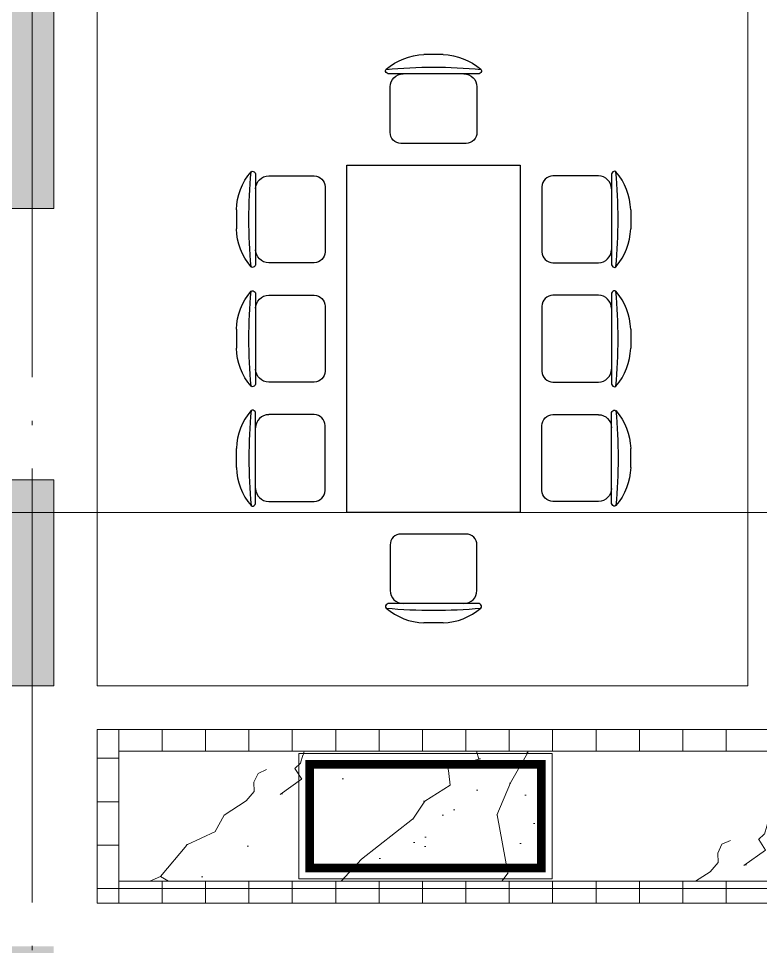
# Model space of a CAD drawing. Extents: x 1117549 to 1295333, y -232649 to -190649.
# Drawn here: x 1180737 to 1184157, y -212667 to -208392 of the extents above; entities that cross this region are included whole.
import ezdxf

# ---------------------------------------------------------------- set-up
doc = ezdxf.new("R2010")
doc.units = 0
doc.header["$LTSCALE"] = 1000
doc.header["$MEASUREMENT"] = 0
doc.linetypes.add('DOTE', pattern=[2.42, 2, -0.2, 0.02, -0.2])
for name, color, linetype, lineweight in [('A-c', 30, 'CONTINUOUS', 0), ('dote', 252, 'DOTE', 0), ('PUB_HATCH', 8, 'CONTINUOUS', 0), ('PUB_TEXT', 41, 'CONTINUOUS', 0), ('铺地', 147, 'CONTINUOUS', 0)]:
    doc.layers.add(name, color=color, linetype=linetype, lineweight=lineweight)
doc.layers.add('A-Furniture', color=252, linetype='CONTINUOUS')
doc.layers.add('图层1', color=6, linetype='CONTINUOUS')

# ---------------------------------------------------------------- blocks, each defined once
blk = doc.blocks.new('dfgdghdhf')
at = {"layer": 'A-Furniture'}
for points in [[(1171504.9, -208557.8), (1171593, -208557.8)], [(1171344.5, -208646.7), (1171753.4, -208646.7)], [(1170728.9, -209112.3), (1170728.9, -209521.2)], [(1172368.9, -209112.3), (1172368.9, -209521.2)], [(1170640, -209272.7), (1170640, -209360.8)], [(1172457.8, -209272.7), (1172457.8, -209360.8)], [(1170728.9, -209662.3), (1170728.9, -210071.2)], [(1172368.9, -209662.3), (1172368.9, -210071.2)], [(1170640, -209822.7), (1170640, -209910.8)], [(1172457.8, -209822.7), (1172457.8, -209910.8)], [(1170728.9, -210621.2), (1170728.9, -210212.3)], [(1172368.9, -210621.2), (1172368.9, -210212.3)], [(1170640, -210460.8), (1170640, -210372.7)], [(1172457.8, -210460.8), (1172457.8, -210372.7)], [(1171344.5, -211086.7), (1171753.4, -211086.7)], [(1171504.9, -211175.6), (1171593, -211175.6)]]:
    blk.add_lwpolyline(points, dxfattribs=at)
for points in [[(1171348.9, -208706.7), (1171348.9, -208916.7, 0.414214), (1171398.9, -208966.7), (1171698.9, -208966.7, 0.414214), (1171748.9, -208916.7), (1171748.9, -208706.7)], [(1170788.9, -209116.7), (1170998.9, -209116.7, -0.414214), (1171048.9, -209166.7), (1171048.9, -209466.7, -0.414214), (1170998.9, -209516.7), (1170788.9, -209516.7)], [(1172308.9, -209116.7), (1172098.9, -209116.7, 0.414214), (1172048.9, -209166.7), (1172048.9, -209466.7, 0.414214), (1172098.9, -209516.7), (1172308.9, -209516.7)], [(1170788.9, -209666.7), (1170998.9, -209666.7, -0.414214), (1171048.9, -209716.7), (1171048.9, -210016.7, -0.414214), (1170998.9, -210066.7), (1170788.9, -210066.7)], [(1172308.9, -209666.7), (1172098.9, -209666.7, 0.414214), (1172048.9, -209716.7), (1172048.9, -210016.7, 0.414214), (1172098.9, -210066.7), (1172308.9, -210066.7)], [(1170788.9, -210616.7), (1170998.9, -210616.7, 0.414214), (1171048.9, -210566.7), (1171048.9, -210266.7, 0.414214), (1170998.9, -210216.7), (1170788.9, -210216.7)], [(1172308.9, -210616.7), (1172098.9, -210616.7, -0.414214), (1172048.9, -210566.7), (1172048.9, -210266.7, -0.414214), (1172098.9, -210216.7), (1172308.9, -210216.7)], [(1171348.9, -211026.7), (1171348.9, -210816.7, -0.414214), (1171398.9, -210766.7), (1171698.9, -210766.7, -0.414214), (1171748.9, -210816.7), (1171748.9, -211026.7)]]:
    blk.add_lwpolyline(points, format="xyb", dxfattribs=at)
blk.add_lwpolyline([(1171948.9, -210666.7), (1171948.9, -209066.7), (1171148.9, -209066.7), (1171148.9, -210666.7)], close=True, dxfattribs=at)
for centre, major_axis, start_param, end_param in [((1171513.5, -208838.2), (-198.4, -198.4), 3.957798, 4.637803), ((1171584.4, -208838.2), (-198.4, -198.4), 3.216179, 3.896183), ((1171548.9, -211027), (-1705, -1705), 3.836274, 4.017708), ((1171336.3, -208632.4), (-6.29, -6.29), 4.637803, 5.893453), ((1171344.5, -208628.9), (-12.6, -12.6), -0.389732, 0.785398), ((1171408.9, -208706.7), (-42.4, -42.4), 3.926991, 5.497787), ((1171688.9, -208706.7), (-42.4, 42.4), 3.926991, 5.497787), ((1171753.4, -208628.9), (-12.6, 12.6), 2.356194, 3.531325), ((1171761.6, -208632.4), (-6.29, 6.29), 3.531325, 4.786975), ((1172308.9, -209176.7), (-42.4, 42.4), 3.926991, 5.497787), ((1172386.7, -209112.3), (-12.6, 12.6), -0.389732, 0.785398), ((1172383.3, -209104.1), (-6.29, 6.29), 4.637803, 5.893453), ((1172177.4, -209281.3), (-198.4, 198.4), 3.957798, 4.637803), ((1169988.6, -209316.7), (-1705, 1705), 3.836274, 4.017708), ((1172177.4, -209352.1), (-198.4, 198.4), 3.216179, 3.896183), ((1172308.9, -209456.7), (42.4, 42.4), 3.926991, 5.497787), ((1172386.7, -209521.2), (12.6, 12.6), 2.356194, 3.531325), ((1172383.3, -209529.4), (6.29, 6.29), 3.531325, 4.786975), ((1172386.7, -209662.3), (-12.6, 12.6), -0.389732, 0.785398), ((1172383.3, -209654.1), (-6.29, 6.29), 4.637803, 5.893453), ((1172308.9, -209726.7), (-42.4, 42.4), 3.926991, 5.497787), ((1172177.4, -209831.3), (-198.4, 198.4), 3.957798, 4.637803), ((1169988.6, -209866.7), (-1705, 1705), 3.836274, 4.017708), ((1172177.4, -209902.1), (-198.4, 198.4), 3.216179, 3.896183), ((1172308.9, -210006.7), (42.4, 42.4), 3.926991, 5.497787), ((1172386.7, -210071.2), (12.6, 12.6), 2.356194, 3.531325), ((1172383.3, -210079.4), (6.29, 6.29), 3.531325, 4.786975), ((1170920.4, -210381.3), (198.4, -198.4), 3.216179, 3.896183), ((1173109.2, -210416.7), (1705, -1705), 3.836274, 4.017708), ((1170714.6, -210204.1), (-6.29, -6.29), 3.531325, 4.786975), ((1170711.2, -210212.3), (-12.6, -12.6), 2.356194, 3.531325), ((1170788.9, -210276.7), (-42.4, -42.4), 3.926991, 5.497787), ((1170920.4, -210452.1), (198.4, -198.4), 3.957798, 4.637803), ((1170788.9, -210556.7), (42.4, -42.4), 3.926991, 5.497787), ((1170711.2, -210621.2), (12.6, -12.6), -0.389732, 0.785398), ((1170714.6, -210629.4), (6.29, -6.29), 4.637803, 5.893453)]:
    blk.add_ellipse(centre, major_axis=major_axis, ratio=1, start_param=start_param, end_param=end_param, dxfattribs=at)
at = {"layer": 'A-Furniture', "extrusion": (0, 0, -1)}
for centre, major_axis, start_param, end_param in [((1170920.4, -209281.3), (198.4, 198.4), 3.957798, 4.637803), ((1173109.2, -209316.7), (1705, 1705), 3.836274, 4.017708), ((1170714.6, -209104.1), (6.29, 6.29), 4.637803, 5.893453), ((1170711.2, -209112.3), (12.6, 12.6), -0.389732, 0.785398), ((1170788.9, -209176.7), (42.4, 42.4), 3.926991, 5.497787), ((1170920.4, -209352.1), (198.4, 198.4), 3.216179, 3.896183), ((1170788.9, -209456.7), (-42.4, 42.4), 3.926991, 5.497787), ((1170714.6, -209529.4), (-6.29, 6.29), 3.531325, 4.786975), ((1170711.2, -209521.2), (-12.6, 12.6), 2.356194, 3.531325), ((1170714.6, -209654.1), (6.29, 6.29), 4.637803, 5.893453), ((1170711.2, -209662.3), (12.6, 12.6), -0.389732, 0.785398), ((1170920.4, -209831.3), (198.4, 198.4), 3.957798, 4.637803), ((1173109.2, -209866.7), (1705, 1705), 3.836274, 4.017708), ((1170788.9, -209726.7), (42.4, 42.4), 3.926991, 5.497787), ((1170920.4, -209902.1), (198.4, 198.4), 3.216179, 3.896183), ((1170788.9, -210006.7), (-42.4, 42.4), 3.926991, 5.497787), ((1170711.2, -210071.2), (-12.6, 12.6), 2.356194, 3.531325), ((1170714.6, -210079.4), (-6.29, 6.29), 3.531325, 4.786975), ((1172386.7, -210212.3), (12.6, -12.6), 2.356194, 3.531325), ((1172383.3, -210204.1), (6.29, -6.29), 3.531325, 4.786975), ((1169988.6, -210416.7), (-1705, -1705), 3.836274, 4.017708), ((1172177.4, -210381.3), (-198.4, -198.4), 3.216179, 3.896183), ((1172308.9, -210276.7), (42.4, -42.4), 3.926991, 5.497787), ((1172177.4, -210452.1), (-198.4, -198.4), 3.957798, 4.637803), ((1172308.9, -210556.7), (-42.4, -42.4), 3.926991, 5.497787), ((1172386.7, -210621.2), (-12.6, -12.6), -0.389732, 0.785398), ((1172383.3, -210629.4), (-6.29, -6.29), 4.637803, 5.893453), ((1171408.9, -211026.7), (-42.4, 42.4), 3.926991, 5.497787), ((1171688.9, -211026.7), (-42.4, -42.4), 3.926991, 5.497787), ((1171336.3, -211101.1), (-6.29, 6.29), 4.637803, 5.893453), ((1171344.5, -211104.5), (-12.6, 12.6), -0.389732, 0.785398), ((1171753.4, -211104.5), (-12.6, -12.6), 2.356194, 3.531325), ((1171761.6, -211101.1), (-6.29, -6.29), 3.531325, 4.786975), ((1171513.5, -210895.2), (-198.4, 198.4), 3.957798, 4.637803), ((1171548.9, -208706.4), (-1705, 1705), 3.836274, 4.017708), ((1171584.4, -210895.2), (-198.4, 198.4), 3.216179, 3.896183)]:
    blk.add_ellipse(centre, major_axis=major_axis, ratio=1, start_param=start_param, end_param=end_param, dxfattribs=at)
blk = doc.blocks.new('dsdgd')
at = {"layer": 'PUB_HATCH'}
h = blk.add_hatch(color=256, dxfattribs=at)
h.paths.add_polyline_path([(1180899.5, -214316.7), (1180699.5, -214316.7), (1180699.5, -212666.7), (1180899.5, -212666.7)])
h.paths.add_polyline_path([(1186399.5, -212666.7), (1185499.5, -212666.7), (1185499.5, -214316.7), (1185699.5, -214316.7), (1185699.5, -212866.7), (1186399.5, -212866.7)])
h.paths.add_polyline_path([(1186399.5, -211466.7), (1184299.5, -211466.7), (1184299.5, -210566.7), (1184499.5, -210566.7), (1184499.5, -211266.7), (1186399.5, -211266.7)])
h.paths.add_polyline_path([(1188849.5, -210566.7), (1189599.5, -210566.7), (1189599.5, -212866.7), (1188849.5, -212866.7), (1188849.5, -212666.7), (1189399.5, -212666.7), (1189399.5, -210766.7), (1188849.5, -210766.7)])
h.paths.add_polyline_path([(1188949.5, -217966.7), (1189599.5, -217966.7), (1189599.5, -216316.7), (1189399.5, -216316.7), (1189399.5, -217766.7), (1188949.5, -217766.7)])
h.paths.add_polyline_path([(1185499.5, -217766.7), (1185174.5, -217766.7), (1185174.5, -217966.7), (1185499.5, -217966.7), (1185499.5, -219016.7), (1185174.5, -219016.7), (1185174.5, -219216.7), (1185699.5, -219216.7), (1185699.5, -217266.7), (1186899.5, -217266.7), (1186899.5, -217966.7), (1187099.5, -217966.7), (1187099.5, -217066.7), (1185499.5, -217066.7)])
h.paths.add_polyline_path([(1180899.5, -217766.7), (1181224.4, -217766.7), (1181224.4, -217966.7), (1180899.5, -217966.7), (1180899.5, -219016.7), (1181224.4, -219016.7), (1181224.4, -219216.7), (1180699.5, -219216.7), (1180699.5, -217066.7), (1180899.5, -217066.7)])
h.paths.add_polyline_path([(1180899.5, -210516.7), (1180899.5, -211466.7), (1180374.5, -211466.7), (1180374.5, -211266.7), (1180699.5, -211266.7), (1180699.5, -210516.7)])
h.paths.add_polyline_path([(1178999.5, -201116.7), (1177799.5, -201116.7), (1177799.5, -201316.7), (1178999.5, -201316.7)])
h.paths.add_polyline_path([(1179049.5, -203316.7), (1178399.5, -203316.7), (1178399.5, -203966.6), (1178599.5, -203966.6), (1178599.5, -203516.7), (1179049.5, -203516.7)])
h.paths.add_polyline_path([(1179074.5, -209266.7), (1179074.5, -209066.7), (1178599.5, -209066.7), (1178599.5, -206966.7), (1180699.5, -206966.7), (1180699.5, -209066.7), (1180174.5, -209066.7), (1180174.5, -209266.7), (1180899.5, -209266.7), (1180899.5, -206766.7), (1178399.5, -206766.7), (1178399.5, -209266.7)])
h.paths.add_polyline_path([(1184299.5, -206166.6), (1184499.5, -206166.6), (1184499.5, -205716.7), (1184949.5, -205716.7), (1184949.5, -205516.7), (1184299.5, -205516.7), (1183849.5, -205516.7), (1183849.5, -205716.7), (1184299.5, -205716.7)])
h.paths.add_polyline_path([(1188949.5, -206966.7), (1189599.5, -206966.7), (1189599.5, -208066.6), (1189399.5, -208066.6), (1189399.5, -207166.7), (1188949.5, -207166.7)])
h.paths.add_polyline_path([(1187049.5, -205516.7), (1187699.5, -205516.7), (1187699.5, -207166.7), (1187499.5, -207166.7), (1187499.5, -205716.7), (1187049.5, -205716.7)])
h.paths.add_polyline_path([(1181799.5, -205716.7), (1180699.5, -205716.7), (1180699.5, -205066.8), (1180899.5, -205066.8), (1180899.5, -205516.7), (1181799.5, -205516.7)])
h.paths.add_polyline_path([(1180249.5, -203316.7), (1180899.5, -203316.7), (1180899.5, -203966.6), (1180699.5, -203966.6), (1180699.5, -203516.7), (1180249.5, -203516.7)])
h.paths.add_polyline_path([(1180249.5, -201116.7), (1180899.5, -201116.7), (1180899.5, -201766.6), (1180699.5, -201766.6), (1180699.5, -201316.7), (1180249.5, -201316.7)])
h.paths.add_polyline_path([(1173299.5, -214316.7), (1173499.5, -214316.7), (1173499.5, -212666.7), (1173299.5, -212666.7)])
h.paths.add_polyline_path([(1167799.5, -212666.7), (1168699.5, -212666.7), (1168699.5, -214316.7), (1168499.5, -214316.7), (1168499.5, -212866.7), (1167799.5, -212866.7)])
h.paths.add_polyline_path([(1167799.5, -211466.7), (1169899.5, -211466.7), (1169899.5, -210566.7), (1169699.5, -210566.7), (1169699.5, -211266.7), (1167799.5, -211266.7)])
h.paths.add_polyline_path([(1165349.5, -210566.7), (1164599.5, -210566.7), (1164599.5, -212866.7), (1165349.5, -212866.7), (1165349.5, -212666.7), (1164799.5, -212666.7), (1164799.5, -210766.7), (1165349.5, -210766.7)])
h.paths.add_polyline_path([(1165249.5, -217966.7), (1164599.5, -217966.7), (1164599.5, -216316.7), (1164799.5, -216316.7), (1164799.5, -217766.7), (1165249.5, -217766.7)])
h.paths.add_polyline_path([(1168699.5, -217766.7), (1169024.4, -217766.7), (1169024.4, -217966.7), (1168699.5, -217966.7), (1168699.5, -219016.7), (1169024.4, -219016.7), (1169024.4, -219216.7), (1168499.5, -219216.7), (1168499.5, -217266.7), (1167299.5, -217266.7), (1167299.5, -217966.7), (1167099.5, -217966.7), (1167099.5, -217066.7), (1168699.5, -217066.7)])
h.paths.add_polyline_path([(1173299.5, -217766.7), (1172974.5, -217766.7), (1172974.5, -217966.7), (1173299.5, -217966.7), (1173299.5, -219016.7), (1172974.5, -219016.7), (1172974.5, -219216.7), (1173499.5, -219216.7), (1173499.5, -217066.7), (1173299.5, -217066.7)])
h.paths.add_polyline_path([(1177899.5, -218316.7), (1177899.5, -219216.7), (1177699.5, -219216.7), (1177699.5, -218516.7), (1176499.5, -218516.7), (1176499.5, -219216.7), (1176299.5, -219216.7), (1176299.5, -218316.7), (1176999.5, -218316.7), (1176999.5, -217066.7), (1177199.5, -217066.7), (1177199.5, -218316.7)])
h.paths.add_polyline_path([(1177199.5, -211666.7), (1177199.5, -213116.7), (1176999.5, -213116.7), (1176999.5, -211666.7), (1175299.5, -211666.7), (1175299.5, -210516.7), (1175499.5, -210516.7), (1175499.5, -211466.7), (1178699.5, -211466.7), (1178699.5, -210516.7), (1178899.5, -210516.7), (1178899.5, -211666.7)])
h.paths.add_polyline_path([(1173299.5, -210516.7), (1173299.5, -211466.7), (1173824.4, -211466.7), (1173824.4, -211266.7), (1173499.5, -211266.7), (1173499.5, -210516.7)])
h.paths.add_polyline_path([(1175199.5, -201116.7), (1176399.5, -201116.7), (1176399.5, -201316.7), (1175199.5, -201316.7)])
h.paths.add_polyline_path([(1175149.5, -203316.7), (1175799.5, -203316.7), (1175799.5, -203966.6), (1175599.5, -203966.6), (1175599.5, -203516.7), (1175149.5, -203516.7)])
h.paths.add_polyline_path([(1175124.5, -209266.7), (1175124.5, -209066.7), (1175599.5, -209066.7), (1175599.5, -206966.7), (1173499.5, -206966.7), (1173499.5, -209066.7), (1174024.5, -209066.7), (1174024.5, -209266.7), (1173299.5, -209266.7), (1173299.5, -206766.7), (1175799.5, -206766.7), (1175799.5, -209266.7)])
h.paths.add_polyline_path([(1169899.5, -206166.6), (1169699.5, -206166.6), (1169699.5, -205716.7), (1169249.5, -205716.7), (1169249.5, -205516.7), (1169899.5, -205516.7), (1170349.5, -205516.7), (1170349.5, -205716.7), (1169899.5, -205716.7)])
h.paths.add_polyline_path([(1165249.5, -206966.7), (1164599.5, -206966.7), (1164599.5, -208066.6), (1164799.5, -208066.6), (1164799.5, -207166.7), (1165249.5, -207166.7)])
h.paths.add_polyline_path([(1167149.5, -205516.7), (1166499.5, -205516.7), (1166499.5, -207166.7), (1166699.5, -207166.7), (1166699.5, -205716.7), (1167149.5, -205716.7)])
h.paths.add_polyline_path([(1172399.5, -205716.7), (1173499.5, -205716.7), (1173499.5, -205066.8), (1173299.5, -205066.8), (1173299.5, -205516.7), (1172399.5, -205516.7)])
h.paths.add_polyline_path([(1173949.5, -203316.7), (1173299.5, -203316.7), (1173299.5, -203966.6), (1173499.5, -203966.6), (1173499.5, -203516.7), (1173949.5, -203516.7)])
h.paths.add_polyline_path([(1173949.5, -201116.7), (1173299.5, -201116.7), (1173299.5, -201766.6), (1173499.5, -201766.6), (1173499.5, -201316.7), (1173949.5, -201316.7)])
at = {"layer": 'A-c', "elevation": 0}
blk.add_lwpolyline([(1179074.5, -209266.7), (1179074.5, -209066.7), (1178599.5, -209066.7), (1178599.5, -206966.7), (1180699.5, -206966.7), (1180699.5, -209066.7), (1180174.5, -209066.7), (1180174.5, -209266.7), (1180899.5, -209266.7), (1180899.5, -206766.7), (1178399.5, -206766.7), (1178399.5, -209266.7)], close=True, dxfattribs=at)
at = {"layer": 'A-c'}
blk.add_lwpolyline([(1180899.5, -210516.7), (1180899.5, -211466.7), (1180374.5, -211466.7), (1180374.5, -211266.7), (1180699.5, -211266.7), (1180699.5, -210516.7)], close=True, dxfattribs=at)

msp = doc.modelspace()

# ---------------------------------------------------------------- hatches: boundary and pattern name
at = {"layer": '铺地'}
h = msp.add_hatch(dxfattribs=at)
h.set_pattern_fill('_USER', color=256, scale=200, style=0, double=1, pattern_type=0)
h.set_pattern_definition([(180, (2354198.9, 0), (0, 200), []), (90, (2354198.9, 0), (200, 1e-14), [])])
h.paths.add_polyline_path([(1186299.5, -211766.7), (1181199.5, -211766.7), (1181199.5, -212366.7), (1186299.5, -212366.7)], flags=16)
h.paths.add_polyline_path([(1186399.5, -211666.7), (1181099.5, -211666.7), (1181099.5, -212466.7), (1186399.5, -212466.7)])
h = msp.add_hatch(dxfattribs=at)
h.set_pattern_fill('大理石', color=256, scale=400, angle=65, style=0)
h.set_pattern_definition([(73.012788, (2353900.58, 964.27), (617.07024, 2935.851545), [38.439, -8033.7354]), (46.80141, (2354087.7, 421.02), (2755.56612, 2608.995087), [138.4757, -9554.821]), (54.054604, (2354037.62, 366.15), (1124.212183, 1848.282164), [58.8322, -12295.9236]), (25, (2354072.2, 413.8), (-507.1419, 1087.5693), [17.1429, -1782.857]), (43.43495, (2353874.33, 939.4), (1631.35402, 760.71287), [36.1403, -3758.5928]), (303.530766, (2353874.33, 939.42), (507.141923, -1087.569336), [57.7821, -12076.4664]), (35.784298, (2353807.15, 819.82), (6018.274153, 4130.420836), [122.1575, -12704.3772]), (52.867004, (2354685.892, 233.393), (6128.2024835, 8153.8416955), [281.1783, -58766.2596]), (115, (2354917.8, 360.6), (1631.354, 760.713), [0, -1200]), (50.016893, (2354886.23, 1203.21), (3879.778216, 4457.277306), [189.1765, -19674.3576]), (33.5608896, (2354045.844, 1322.037), (13667.902231, 9021.5544822), [268.7082, -56160.0072]), (32.1250164, (2354473.58, 790.11), (7649.628208, 4891.1336386), [138.2101, -28885.9176]), (38.24052, (2354182.485, 521.966), (4386.9201272, 3369.7079667), [299.3871, -31136.2608]), (115, (2354262.3, 352.8), (1631.354, 760.713), [0, -1200]), (115, (2354236.7, 362.1), (1631.354, 760.713), [0, -1200]), (115, (2354267, 525.2), (1631.354, 760.713), [0, -1200]), (115, (2354475.4, 579.8), (1631.354, 760.713), [0, -1200]), (55.963757, (2354417.63, 707.28), (1124.21219, 1848.282151), [99.9592, -20891.4672]), (115, (2354470.6, 788.6), (1631.354, 760.713), [0, -1200]), (115, (2354476.6, 622.9), (1631.354, 760.713), [0, -1200]), (115, (2354556.9, 724.2), (1631.354, 760.713), [0, -1200]), (115, (2354424.2, 598.5), (1631.354, 760.713), [0, -1200]), (64.80557, (2354018.87, 1177.06), (1124.212103, 1848.282217), [44.63, -9327.6696]), (25, (2353972.3, 1155.3), (-507.1419, 1087.5693), [51.4286, -1748.5714]), (71.33222, (2353944.45, 1073), (1741.282284, 4784.133775), [86.8966, -18161.3904]), (25, (2353928.9, 1065.8), (-507.1419, 1087.5693), [17.1429, -1782.857]), (75.194429, (2353911.8, 1001.03), (617.070277, 2935.851538), [66.945, -13991.5044]), (115, (2354095.9, 892.1), (1631.354, 760.713), [0, -1200]), (115, (2354021.2, 1181), (1631.354, 760.713), [0, -1200]), (115, (2354021.2, 1181), (1631.354, 760.713), [0, -1200]), (85.642247, (2354037.87, 1217.44), (109.928287, 4023.420902), [104.9003, -10909.6355]), (115, (2354130.8, 1227.5), (1631.354, 760.713), [0, -1200]), (328.690068, (2354886.23, 1203.21), (2645.637823, -1414.425844), [123.6189, -12856.3656]), (106.869898, (2354724.26, 982.665), (-3440.065098, 11636.4062345), [121.2183, -25334.6256]), (67.137595, (2354806.69, 724.77), (2865.4943882, 6632.415991), [161.8263, -33821.6988]), (100.379126, (2354855.63, 457.56), (-1411.4973914, 7286.1289516), [271.654, -28252.02]), (115, (2354915.5, 593.5), (1631.354, 760.713), [0, -1200]), (96.565051, (2354590.63, 863.6), (-397.213645, 5110.990247), [54.2105, -11329.989]), (98.300756, (2354584.43, 917.46), (-507.14181, 1087.56936), [29.8294, -6234.3544]), (13.906277, (2354580.12, 946.98), (12433.761847, 3149.8513402), [148.489, -31034.1984]), (115, (2354715.2, 840.5), (1631.354, 760.713), [0, -1200]), (115, (2354727.6, 983.5), (1631.354, 760.713), [0, -1200]), (115, (2354609.3, 748.6), (1631.354, 760.713), [0, -1200]), (115, (2355023.7, 771.7), (1631.354, 760.713), [0, -1200]), (115, (2354978.3, 686.7), (1631.354, 760.713), [0, -1200]), (70.8550974, (2354947.45, 1011.08), (1741.2822883, 4784.133781), [135.3755, -28293.4824]), (60.417055, (2354869.56, 873.88), (1124.2120947, 1848.2822156), [157.765, -32972.8848]), (115, (2354947.8, 1013), (1631.354, 760.713), [0, -1200]), (115, (2354938.7, 817.1), (1631.354, 760.713), [0, -1200]), (115, (2354947.8, 1013), (1631.354, 760.713), [0, -1200]), (115, (2354867, 872.9), (1631.354, 760.713), [0, -1200]), (39.931417, (2354689.08, 1098.67), (4386.920137, 3369.70796), [44.3548, -9270.15]), (25, (2354723.1, 1127.1), (-507.1419, 1087.5693), [180, -1620]), (64.80557, (2355317.36, 1637.53), (1124.212103, 1848.282217), [44.63, -9327.6696]), (115, (2355112.2, 1174.6), (1631.354, 760.713), [0, -1200]), (115, (2355078.5, 1201.4), (1631.354, 760.713), [0, -1200]), (115, (2355178.6, 1077.9), (1631.354, 760.713), [0, -1200]), (115, (2355289.2, 1342.2), (1631.354, 760.713), [0, -1200]), (61.869898, (2355139.85, 1409.74), (1124.212101, 1848.282217), [85.7143, -17914.2852]), (25, (2355007.8, 1348.2), (-507.1419, 1087.5693), [145.7143, -1654.2857]), (115, (2355010.3, 1349.6), (1631.354, 760.713), [0, -1200]), (91.80141, (2355318.72, 1594.03), (109.928274, 4023.420907), [43.5187, -9095.409]), (48.96249, (2355300.25, 1572.8), (2755.56612, 2608.99509), [28.1396, -5881.175]), (48.96249, (2355281.77, 1551.6), (2755.56612, 2608.99509), [28.1396, -5881.175]), (33.130102, (2355180.26, 1485.33), (7649.628168, 4891.133705), [121.2183, -25334.6256]), (25, (2355336.4, 1677.9), (-507.1419, 1087.5693), [42.8571, -1757.1428]), (115, (2355446.4, 1583.8), (1631.354, 760.713), [0, -1200])])
h.paths.add_polyline_path([(1186299.5, -211766.7), (1181199.5, -211766.7), (1181199.5, -212366.7), (1186299.5, -212366.7)])

# ---------------------------------------------------------------- linework, layer by layer
at = {"layer": 'dote'}
for p, q in [((1180799.5, -219724.4, 0), (1180799.5, -199574.9, 0)), ((1191999.5, -210666.7), (1162199.5, -210666.7))]:
    msp.add_line(p, q, dxfattribs=at)
at = {"layer": 'PUB_TEXT', "color": 2, "ltscale": 0.8}
msp.add_lwpolyline([(1183197.1, -211778.2), (1182028.7, -211778.2), (1182028.7, -212355.8), (1183197.1, -212355.8)], close=True, dxfattribs=at)
at = {"layer": 'PUB_TEXT', "color": 2, "ltscale": 0.8, "const_width": 40}
msp.add_lwpolyline([(1183147.1, -211828.2), (1182078.7, -211828.2), (1182078.7, -212305.8), (1183147.1, -212305.8)], close=True, dxfattribs=at)
at = {"layer": '铺地'}
for points in [[(1184099.5, -211466.7), (1181099.5, -211466.7), (1181099.5, -208266.7), (1184099.5, -208266.7)], [(1186399.5, -211666.7), (1181099.5, -211666.7), (1181099.5, -212466.7), (1186399.5, -212466.7)], [(1186299.5, -211766.7), (1181199.5, -211766.7), (1181199.5, -212366.7), (1186299.5, -212366.7)]]:
    msp.add_lwpolyline(points, close=True, dxfattribs=at)

# ---------------------------------------------------------------- block references
at = {"layer": 'A-c'}
msp.add_blockref('dsdgd', (0, 0), dxfattribs=at)
at = {"layer": '图层1', "color": 3, "xscale": -1}
msp.add_blockref('dfgdghdhf', (2354198.9, 0), dxfattribs=at)

doc.saveas('drawing.dxf')
